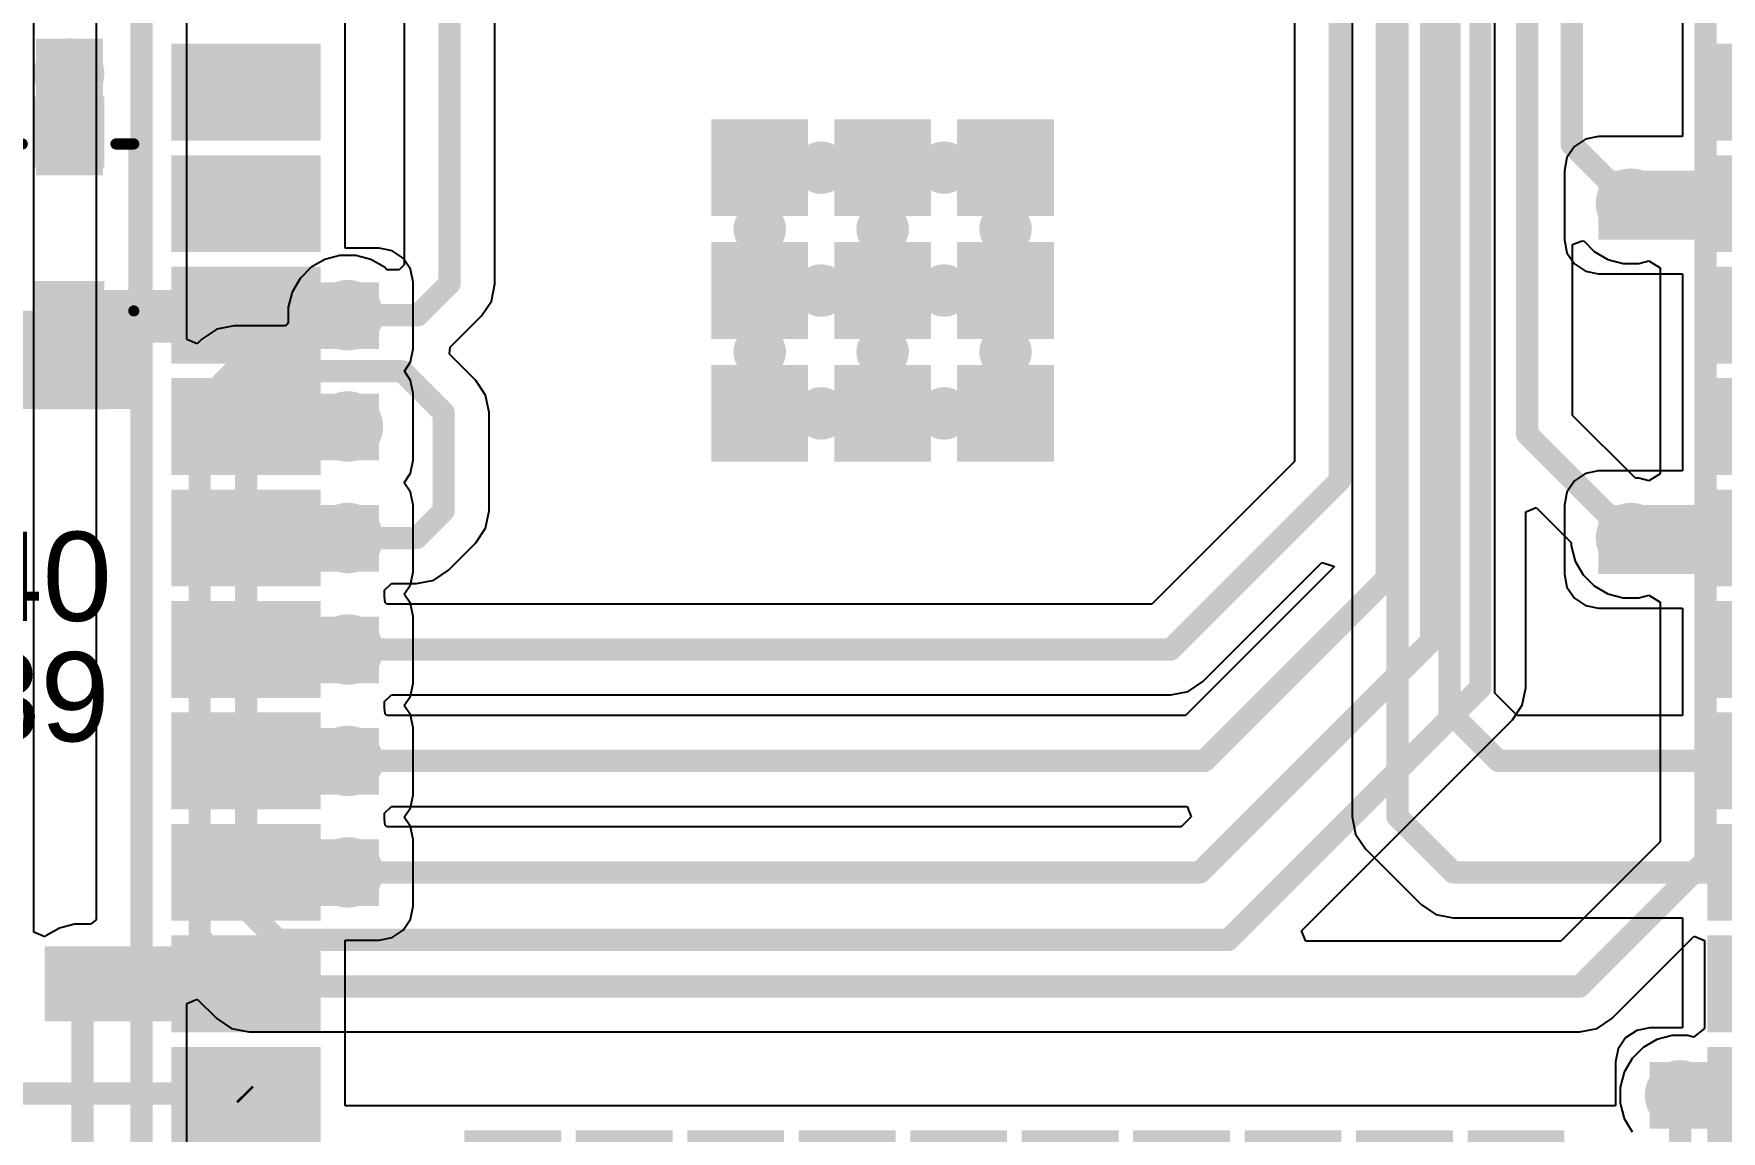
# Model space of a CAD drawing. Header units: millimetres. Extents: x -1.53 to 7.44, y -0.61 to 4.57.
# Drawn here: x 5.754 to 6.511, y 1.509 to 2.001 of the extents above; entities that cross this region are included whole.
import ezdxf

# ---------------------------------------------------------------- set-up
doc = ezdxf.new("R2010")
doc.units = ezdxf.units.MM
doc.header["$MEASUREMENT"] = 0
for name, color, linetype in [('BottomLayer', 5, 'Continuous'), ('BottomSolder', 6, 'Continuous'), ('MultiLayer', 9, 'Continuous'), ('PadHoleLayer', 156, 'Continuous'), ('TopLayer', 1, 'Continuous'), ('TopOverlay', 2, 'Continuous'), ('TopPaste', 8, 'Continuous'), ('TopSolder', 216, 'Continuous'), ('ViaHoleLayer', 16, 'Continuous')]:
    doc.layers.add(name, color=color, linetype=linetype)
doc.styles.add('Arial', font='', dxfattribs={"height": 0.2})
doc.styles.get('Arial').set_extended_font_data('Arial')

# ---------------------------------------------------------------- blocks, each defined once
blk = doc.blocks.new('ESP32_WROOM_32UE_N16_66')
at = {"layer": 'BottomLayer'}
h = blk.add_hatch(color=5, dxfattribs=at)
edge = h.paths.add_edge_path()
edge.add_arc((-0.08646, 0.11575), 0.01181, 0, 360)
h = blk.add_hatch(color=5, dxfattribs=at)
edge = h.paths.add_edge_path()
edge.add_arc((-0.03134, 0.11575), 0.01181, 0, 360)
h = blk.add_hatch(color=5, dxfattribs=at)
edge = h.paths.add_edge_path()
edge.add_arc((-0.11402, 0.08819), 0.01181, 0, 360)
h = blk.add_hatch(color=5, dxfattribs=at)
edge = h.paths.add_edge_path()
edge.add_arc((-0.0589, 0.08819), 0.01181, 0, 360)
h = blk.add_hatch(color=5, dxfattribs=at)
edge = h.paths.add_edge_path()
edge.add_arc((-0.00378, 0.08819), 0.01181, 0, 360)
h = blk.add_hatch(color=5, dxfattribs=at)
edge = h.paths.add_edge_path()
edge.add_arc((-0.08646, 0.06063), 0.01181, 0, 360)
h = blk.add_hatch(color=5, dxfattribs=at)
edge = h.paths.add_edge_path()
edge.add_arc((-0.03134, 0.06063), 0.01181, 0, 360)
h = blk.add_hatch(color=5, dxfattribs=at)
edge = h.paths.add_edge_path()
edge.add_arc((-0.11402, 0.03307), 0.01181, 0, 360)
h = blk.add_hatch(color=5, dxfattribs=at)
edge = h.paths.add_edge_path()
edge.add_arc((-0.0589, 0.03307), 0.01181, 0, 360)
h = blk.add_hatch(color=5, dxfattribs=at)
edge = h.paths.add_edge_path()
edge.add_arc((-0.00378, 0.03307), 0.01181, 0, 360)
h = blk.add_hatch(color=5, dxfattribs=at)
edge = h.paths.add_edge_path()
edge.add_arc((-0.08646, 0.00551), 0.01181, 0, 360)
h = blk.add_hatch(color=5, dxfattribs=at)
edge = h.paths.add_edge_path()
edge.add_arc((-0.03134, 0.00551), 0.01181, 0, 360)
at = {"layer": 'MultiLayer'}
h = blk.add_hatch(color=9, dxfattribs=at)
edge = h.paths.add_edge_path()
edge.add_arc((-0.08646, 0.11575), 0.01181, 0, 360)
h = blk.add_hatch(color=9, dxfattribs=at)
edge = h.paths.add_edge_path()
edge.add_arc((-0.03134, 0.11575), 0.01181, 0, 360)
h = blk.add_hatch(color=9, dxfattribs=at)
edge = h.paths.add_edge_path()
edge.add_arc((-0.11402, 0.08819), 0.01181, 0, 360)
h = blk.add_hatch(color=9, dxfattribs=at)
edge = h.paths.add_edge_path()
edge.add_arc((-0.0589, 0.08819), 0.01181, 0, 360)
h = blk.add_hatch(color=9, dxfattribs=at)
edge = h.paths.add_edge_path()
edge.add_arc((-0.00378, 0.08819), 0.01181, 0, 360)
h = blk.add_hatch(color=9, dxfattribs=at)
edge = h.paths.add_edge_path()
edge.add_arc((-0.08646, 0.06063), 0.01181, 0, 360)
h = blk.add_hatch(color=9, dxfattribs=at)
edge = h.paths.add_edge_path()
edge.add_arc((-0.03134, 0.06063), 0.01181, 0, 360)
h = blk.add_hatch(color=9, dxfattribs=at)
edge = h.paths.add_edge_path()
edge.add_arc((-0.11402, 0.03307), 0.01181, 0, 360)
h = blk.add_hatch(color=9, dxfattribs=at)
edge = h.paths.add_edge_path()
edge.add_arc((-0.0589, 0.03307), 0.01181, 0, 360)
h = blk.add_hatch(color=9, dxfattribs=at)
edge = h.paths.add_edge_path()
edge.add_arc((-0.00378, 0.03307), 0.01181, 0, 360)
h = blk.add_hatch(color=9, dxfattribs=at)
edge = h.paths.add_edge_path()
edge.add_arc((-0.08646, 0.00551), 0.01181, 0, 360)
h = blk.add_hatch(color=9, dxfattribs=at)
edge = h.paths.add_edge_path()
edge.add_arc((-0.03134, 0.00551), 0.01181, 0, 360)
at = {"layer": 'PadHoleLayer'}
h = blk.add_hatch(color=156, dxfattribs=at)
edge = h.paths.add_edge_path()
edge.add_arc((-0.08646, 0.11575), 0.00591, 0, 360)
h = blk.add_hatch(color=156, dxfattribs=at)
edge = h.paths.add_edge_path()
edge.add_arc((-0.03134, 0.11575), 0.00591, 0, 360)
h = blk.add_hatch(color=156, dxfattribs=at)
edge = h.paths.add_edge_path()
edge.add_arc((-0.11402, 0.08819), 0.00591, 0, 360)
h = blk.add_hatch(color=156, dxfattribs=at)
edge = h.paths.add_edge_path()
edge.add_arc((-0.0589, 0.08819), 0.00591, 0, 360)
h = blk.add_hatch(color=156, dxfattribs=at)
edge = h.paths.add_edge_path()
edge.add_arc((-0.00378, 0.08819), 0.00591, 0, 360)
h = blk.add_hatch(color=156, dxfattribs=at)
edge = h.paths.add_edge_path()
edge.add_arc((-0.08646, 0.06063), 0.00591, 0, 360)
h = blk.add_hatch(color=156, dxfattribs=at)
edge = h.paths.add_edge_path()
edge.add_arc((-0.03134, 0.06063), 0.00591, 0, 360)
h = blk.add_hatch(color=156, dxfattribs=at)
edge = h.paths.add_edge_path()
edge.add_arc((-0.11402, 0.03307), 0.00591, 0, 360)
h = blk.add_hatch(color=156, dxfattribs=at)
edge = h.paths.add_edge_path()
edge.add_arc((-0.0589, 0.03307), 0.00591, 0, 360)
h = blk.add_hatch(color=156, dxfattribs=at)
edge = h.paths.add_edge_path()
edge.add_arc((-0.00378, 0.03307), 0.00591, 0, 360)
h = blk.add_hatch(color=156, dxfattribs=at)
edge = h.paths.add_edge_path()
edge.add_arc((-0.08646, 0.00551), 0.00591, 0, 360)
h = blk.add_hatch(color=156, dxfattribs=at)
edge = h.paths.add_edge_path()
edge.add_arc((-0.03134, 0.00551), 0.00591, 0, 360)
at = {"layer": 'TopLayer'}
for points in [[(-0.37402, 0.16732), (-0.31496, 0.16732), (-0.31496, 0.13189), (-0.37402, 0.13189)], [(0.31496, 0.16732), (0.37402, 0.16732), (0.37402, 0.13189), (0.31496, 0.13189)], [(-0.13173, 0.13346), (-0.0963, 0.13346), (-0.0963, 0.09803), (-0.13173, 0.09803)], [(-0.07661, 0.13346), (-0.04118, 0.13346), (-0.04118, 0.09803), (-0.07661, 0.09803)], [(-0.0215, 0.13346), (0.01394, 0.13346), (0.01394, 0.09803), (-0.0215, 0.09803)], [(-0.37402, 0.11732), (-0.31496, 0.11732), (-0.31496, 0.08189), (-0.37402, 0.08189)], [(0.31496, 0.11732), (0.37402, 0.11732), (0.37402, 0.08189), (0.31496, 0.08189)], [(-0.13173, 0.07835), (-0.0963, 0.07835), (-0.0963, 0.04291), (-0.13173, 0.04291)], [(-0.07661, 0.07835), (-0.04118, 0.07835), (-0.04118, 0.04291), (-0.07661, 0.04291)], [(-0.0215, 0.07835), (0.01394, 0.07835), (0.01394, 0.04291), (-0.0215, 0.04291)], [(-0.37402, 0.06732), (-0.31496, 0.06732), (-0.31496, 0.03189), (-0.37402, 0.03189)], [(0.31496, 0.06732), (0.37402, 0.06732), (0.37402, 0.03189), (0.31496, 0.03189)], [(-0.13173, 0.02323), (-0.0963, 0.02323), (-0.0963, -0.0122), (-0.13173, -0.0122)], [(-0.07661, 0.02323), (-0.04118, 0.02323), (-0.04118, -0.0122), (-0.07661, -0.0122)], [(-0.0215, 0.02323), (0.01394, 0.02323), (0.01394, -0.0122), (-0.0215, -0.0122)], [(-0.37402, 0.01732), (-0.31496, 0.01732), (-0.31496, -0.01811), (-0.37402, -0.01811)], [(0.31496, 0.01732), (0.37402, 0.01732), (0.37402, -0.01811), (0.31496, -0.01811)], [(-0.37402, -0.03268), (-0.31496, -0.03268), (-0.31496, -0.06811), (-0.37402, -0.06811)], [(0.31496, -0.03268), (0.37402, -0.03268), (0.37402, -0.06811), (0.31496, -0.06811)], [(-0.37402, -0.08268), (-0.31496, -0.08268), (-0.31496, -0.11811), (-0.37402, -0.11811)], [(0.31496, -0.08268), (0.37402, -0.08268), (0.37402, -0.11811), (0.31496, -0.11811)], [(-0.37402, -0.13268), (-0.31496, -0.13268), (-0.31496, -0.16811), (-0.37402, -0.16811)], [(0.31496, -0.13268), (0.37402, -0.13268), (0.37402, -0.16811), (0.31496, -0.16811)], [(-0.37402, -0.18268), (-0.31496, -0.18268), (-0.31496, -0.21811), (-0.37402, -0.21811)], [(0.31496, -0.18268), (0.37402, -0.18268), (0.37402, -0.21811), (0.31496, -0.21811)], [(-0.37402, -0.23268), (-0.31496, -0.23268), (-0.31496, -0.26811), (-0.37402, -0.26811)], [(0.31496, -0.23268), (0.37402, -0.23268), (0.37402, -0.26811), (0.31496, -0.26811)], [(-0.37402, -0.28268), (-0.31496, -0.28268), (-0.31496, -0.31811), (-0.37402, -0.31811)], [(0.31496, -0.28268), (0.37402, -0.28268), (0.37402, -0.31811), (0.31496, -0.31811)]]:
    blk.add_hatch(color=1, dxfattribs=at).paths.add_polyline_path(points)
h = blk.add_hatch(color=1, dxfattribs=at)
edge = h.paths.add_edge_path()
edge.add_arc((-0.08646, 0.11575), 0.01181, 0, 360)
h = blk.add_hatch(color=1, dxfattribs=at)
edge = h.paths.add_edge_path()
edge.add_arc((-0.03134, 0.11575), 0.01181, 0, 360)
h = blk.add_hatch(color=1, dxfattribs=at)
edge = h.paths.add_edge_path()
edge.add_arc((-0.11402, 0.08819), 0.01181, 0, 360)
h = blk.add_hatch(color=1, dxfattribs=at)
edge = h.paths.add_edge_path()
edge.add_arc((-0.0589, 0.08819), 0.01181, 0, 360)
h = blk.add_hatch(color=1, dxfattribs=at)
edge = h.paths.add_edge_path()
edge.add_arc((-0.00378, 0.08819), 0.01181, 0, 360)
h = blk.add_hatch(color=1, dxfattribs=at)
edge = h.paths.add_edge_path()
edge.add_arc((-0.08646, 0.06063), 0.01181, 0, 360)
h = blk.add_hatch(color=1, dxfattribs=at)
edge = h.paths.add_edge_path()
edge.add_arc((-0.03134, 0.06063), 0.01181, 0, 360)
h = blk.add_hatch(color=1, dxfattribs=at)
edge = h.paths.add_edge_path()
edge.add_arc((-0.11402, 0.03307), 0.01181, 0, 360)
h = blk.add_hatch(color=1, dxfattribs=at)
edge = h.paths.add_edge_path()
edge.add_arc((-0.0589, 0.03307), 0.01181, 0, 360)
h = blk.add_hatch(color=1, dxfattribs=at)
edge = h.paths.add_edge_path()
edge.add_arc((-0.00378, 0.03307), 0.01181, 0, 360)
h = blk.add_hatch(color=1, dxfattribs=at)
edge = h.paths.add_edge_path()
edge.add_arc((-0.08646, 0.00551), 0.01181, 0, 360)
h = blk.add_hatch(color=1, dxfattribs=at)
edge = h.paths.add_edge_path()
edge.add_arc((-0.03134, 0.00551), 0.01181, 0, 360)
at = {"layer": 'TopPaste'}
for points in [[(-0.37402, 0.16732), (-0.31496, 0.16732), (-0.31496, 0.13189), (-0.37402, 0.13189)], [(0.31496, 0.16732), (0.37402, 0.16732), (0.37402, 0.13189), (0.31496, 0.13189)], [(-0.13173, 0.13346), (-0.0963, 0.13346), (-0.0963, 0.09803), (-0.13173, 0.09803)], [(-0.07661, 0.13346), (-0.04118, 0.13346), (-0.04118, 0.09803), (-0.07661, 0.09803)], [(-0.0215, 0.13346), (0.01394, 0.13346), (0.01394, 0.09803), (-0.0215, 0.09803)], [(-0.37402, 0.11732), (-0.31496, 0.11732), (-0.31496, 0.08189), (-0.37402, 0.08189)], [(0.31496, 0.11732), (0.37402, 0.11732), (0.37402, 0.08189), (0.31496, 0.08189)], [(-0.13173, 0.07835), (-0.0963, 0.07835), (-0.0963, 0.04291), (-0.13173, 0.04291)], [(-0.07661, 0.07835), (-0.04118, 0.07835), (-0.04118, 0.04291), (-0.07661, 0.04291)], [(-0.0215, 0.07835), (0.01394, 0.07835), (0.01394, 0.04291), (-0.0215, 0.04291)], [(-0.37402, 0.06732), (-0.31496, 0.06732), (-0.31496, 0.03189), (-0.37402, 0.03189)], [(0.31496, 0.06732), (0.37402, 0.06732), (0.37402, 0.03189), (0.31496, 0.03189)], [(-0.13173, 0.02323), (-0.0963, 0.02323), (-0.0963, -0.0122), (-0.13173, -0.0122)], [(-0.07661, 0.02323), (-0.04118, 0.02323), (-0.04118, -0.0122), (-0.07661, -0.0122)], [(-0.0215, 0.02323), (0.01394, 0.02323), (0.01394, -0.0122), (-0.0215, -0.0122)], [(-0.37402, 0.01732), (-0.31496, 0.01732), (-0.31496, -0.01811), (-0.37402, -0.01811)], [(0.31496, 0.01732), (0.37402, 0.01732), (0.37402, -0.01811), (0.31496, -0.01811)], [(-0.37402, -0.03268), (-0.31496, -0.03268), (-0.31496, -0.06811), (-0.37402, -0.06811)], [(0.31496, -0.03268), (0.37402, -0.03268), (0.37402, -0.06811), (0.31496, -0.06811)], [(-0.37402, -0.08268), (-0.31496, -0.08268), (-0.31496, -0.11811), (-0.37402, -0.11811)], [(0.31496, -0.08268), (0.37402, -0.08268), (0.37402, -0.11811), (0.31496, -0.11811)], [(-0.37402, -0.13268), (-0.31496, -0.13268), (-0.31496, -0.16811), (-0.37402, -0.16811)], [(0.31496, -0.13268), (0.37402, -0.13268), (0.37402, -0.16811), (0.31496, -0.16811)], [(-0.37402, -0.18268), (-0.31496, -0.18268), (-0.31496, -0.21811), (-0.37402, -0.21811)], [(0.31496, -0.18268), (0.37402, -0.18268), (0.37402, -0.21811), (0.31496, -0.21811)], [(-0.37402, -0.23268), (-0.31496, -0.23268), (-0.31496, -0.26811), (-0.37402, -0.26811)], [(0.31496, -0.23268), (0.37402, -0.23268), (0.37402, -0.26811), (0.31496, -0.26811)], [(-0.37402, -0.28268), (-0.31496, -0.28268), (-0.31496, -0.31811), (-0.37402, -0.31811)], [(0.31496, -0.28268), (0.37402, -0.28268), (0.37402, -0.31811), (0.31496, -0.31811)]]:
    blk.add_hatch(color=8, dxfattribs=at).paths.add_polyline_path(points)
at = {"layer": 'TopSolder'}
for points in [[(-0.37802, 0.17132), (-0.31096, 0.17132), (-0.31096, 0.12789), (-0.37802, 0.12789)], [(0.31096, 0.17132), (0.37802, 0.17132), (0.37802, 0.12789), (0.31096, 0.12789)], [(-0.13573, 0.13746), (-0.0923, 0.13746), (-0.0923, 0.09403), (-0.13573, 0.09403)], [(-0.08061, 0.13746), (-0.03718, 0.13746), (-0.03718, 0.09403), (-0.08061, 0.09403)], [(-0.0255, 0.13746), (0.01794, 0.13746), (0.01794, 0.09403), (-0.0255, 0.09403)], [(-0.37802, 0.12132), (-0.31096, 0.12132), (-0.31096, 0.07789), (-0.37802, 0.07789)], [(0.31096, 0.12132), (0.37802, 0.12132), (0.37802, 0.07789), (0.31096, 0.07789)], [(-0.13573, 0.08235), (-0.0923, 0.08235), (-0.0923, 0.03891), (-0.13573, 0.03891)], [(-0.08061, 0.08235), (-0.03718, 0.08235), (-0.03718, 0.03891), (-0.08061, 0.03891)], [(-0.0255, 0.08235), (0.01794, 0.08235), (0.01794, 0.03891), (-0.0255, 0.03891)], [(-0.37802, 0.07132), (-0.31096, 0.07132), (-0.31096, 0.02789), (-0.37802, 0.02789)], [(0.31096, 0.07132), (0.37802, 0.07132), (0.37802, 0.02789), (0.31096, 0.02789)], [(-0.13573, 0.02723), (-0.0923, 0.02723), (-0.0923, -0.0162), (-0.13573, -0.0162)], [(-0.08061, 0.02723), (-0.03718, 0.02723), (-0.03718, -0.0162), (-0.08061, -0.0162)], [(-0.0255, 0.02723), (0.01794, 0.02723), (0.01794, -0.0162), (-0.0255, -0.0162)], [(-0.37802, 0.02132), (-0.31096, 0.02132), (-0.31096, -0.02211), (-0.37802, -0.02211)], [(0.31096, 0.02132), (0.37802, 0.02132), (0.37802, -0.02211), (0.31096, -0.02211)], [(-0.37802, -0.02868), (-0.31096, -0.02868), (-0.31096, -0.07211), (-0.37802, -0.07211)], [(0.31096, -0.02868), (0.37802, -0.02868), (0.37802, -0.07211), (0.31096, -0.07211)], [(-0.37802, -0.07868), (-0.31096, -0.07868), (-0.31096, -0.12211), (-0.37802, -0.12211)], [(0.31096, -0.07868), (0.37802, -0.07868), (0.37802, -0.12211), (0.31096, -0.12211)], [(-0.37802, -0.12868), (-0.31096, -0.12868), (-0.31096, -0.17211), (-0.37802, -0.17211)], [(0.31096, -0.12868), (0.37802, -0.12868), (0.37802, -0.17211), (0.31096, -0.17211)], [(-0.37802, -0.17868), (-0.31096, -0.17868), (-0.31096, -0.22211), (-0.37802, -0.22211)], [(0.31096, -0.17868), (0.37802, -0.17868), (0.37802, -0.22211), (0.31096, -0.22211)], [(-0.37802, -0.22868), (-0.31096, -0.22868), (-0.31096, -0.27211), (-0.37802, -0.27211)], [(0.31096, -0.22868), (0.37802, -0.22868), (0.37802, -0.27211), (0.31096, -0.27211)], [(-0.37802, -0.27868), (-0.31096, -0.27868), (-0.31096, -0.32211), (-0.37802, -0.32211)], [(0.31096, -0.27868), (0.37802, -0.27868), (0.37802, -0.32211), (0.31096, -0.32211)], [(-0.24652, -0.38313), (-0.24652, -0.31608), (-0.20309, -0.31608), (-0.20309, -0.38313)], [(-0.19652, -0.38313), (-0.19652, -0.31608), (-0.15309, -0.31608), (-0.15309, -0.38313)], [(-0.14652, -0.38313), (-0.14652, -0.31608), (-0.10309, -0.31608), (-0.10309, -0.38313)], [(-0.09652, -0.38313), (-0.09652, -0.31608), (-0.05309, -0.31608), (-0.05309, -0.38313)], [(-0.04652, -0.38313), (-0.04652, -0.31608), (-0.00309, -0.31608), (-0.00309, -0.38313)], [(0.00348, -0.38313), (0.00348, -0.31608), (0.04691, -0.31608), (0.04691, -0.38313)], [(0.05348, -0.38313), (0.05348, -0.31608), (0.09691, -0.31608), (0.09691, -0.38313)], [(0.10348, -0.38313), (0.10348, -0.31608), (0.14691, -0.31608), (0.14691, -0.38313)], [(0.15348, -0.38313), (0.15348, -0.31608), (0.19691, -0.31608), (0.19691, -0.38313)], [(0.20348, -0.38313), (0.20348, -0.31608), (0.24691, -0.31608), (0.24691, -0.38313)]]:
    blk.add_hatch(color=216, dxfattribs=at).paths.add_polyline_path(points)
blk = doc.blocks.new('SOD323F_175')
at = {"layer": 'TopLayer'}
for points in [[(-0.05315, 0.01181), (-0.02953, 0.01181), (-0.02953, -0.01181), (-0.05315, -0.01181)], [(0.02953, 0.01181), (0.05315, 0.01181), (0.05315, -0.01181), (0.02953, -0.01181)]]:
    blk.add_hatch(color=1, dxfattribs=at).paths.add_polyline_path(points)
at = {"layer": 'TopOverlay'}
for points in [[(0.03881, 0.01485), (0.0829, 0.01485), (0.0829, 0.03085), (0.03881, 0.03085)], [(0.056, -0.016), (0.083, -0.016), (0.083, 0.018), (0.056, 0.018)], [(0.03881, -0.03115), (0.0829, -0.03115), (0.0829, -0.01515), (0.03881, -0.01515)]]:
    blk.add_hatch(color=2, dxfattribs=at).paths.add_polyline_path(points)
at = {"layer": 'TopPaste'}
for points in [[(-0.05315, 0.01181), (-0.02953, 0.01181), (-0.02953, -0.01181), (-0.05315, -0.01181)], [(0.02953, 0.01181), (0.05315, 0.01181), (0.05315, -0.01181), (0.02953, -0.01181)]]:
    blk.add_hatch(color=8, dxfattribs=at).paths.add_polyline_path(points)
at = {"layer": 'TopSolder'}
for points in [[(-0.05715, 0.01581), (-0.02553, 0.01581), (-0.02553, -0.01581), (-0.05715, -0.01581)], [(0.02553, 0.01581), (0.05715, 0.01581), (0.05715, -0.01581), (0.02553, -0.01581)]]:
    blk.add_hatch(color=216, dxfattribs=at).paths.add_polyline_path(points)
at = {"layer": 'TopOverlay', "const_width": 0.005}
for points in [[(0.03891, 0.029), (-0.036, 0.029)], [(-0.036, 0.021), (-0.036, 0.029)], [(-0.036, -0.029), (-0.036, -0.021)], [(0.03891, -0.029), (-0.036, -0.029)]]:
    blk.add_lwpolyline(points, dxfattribs=at)
at = {"layer": 'TopOverlay', "const_width": 0.0025}
for points in [[(-0.03725, 0.029, 1), (-0.03475, 0.029, 1)], [(-0.03725, 0.029, 1), (-0.03475, 0.029, 1)], [(0.03766, 0.029, 1), (0.04016, 0.029, 1)], [(-0.03725, 0.021, 1), (-0.03475, 0.021, 1)], [(-0.03725, -0.021, 1), (-0.03475, -0.021, 1)], [(-0.03725, -0.029, 1), (-0.03475, -0.029, 1)], [(-0.03725, -0.029, 1), (-0.03475, -0.029, 1)], [(0.03766, -0.029, 1), (0.04016, -0.029, 1)]]:
    blk.add_lwpolyline(points, format="xyb", close=True, dxfattribs=at)

msp = doc.modelspace()

# ---------------------------------------------------------------- hatches: boundary and pattern name
at = {"layer": 'BottomLayer'}
h = msp.add_hatch(color=5, dxfattribs=at)
edge = h.paths.add_edge_path()
edge.add_arc((5.76999, 1.98357), 0.01181, 0, 360)
h = msp.add_hatch(color=5, dxfattribs=at)
edge = h.paths.add_edge_path()
edge.add_arc((6.47058, 1.9252), 0.01181, 0, 360)
h = msp.add_hatch(color=5, dxfattribs=at)
edge = h.paths.add_edge_path()
edge.add_arc((5.89502, 1.8752), 0.01181, 0, 360)
h = msp.add_hatch(color=5, dxfattribs=at)
edge = h.paths.add_edge_path()
edge.add_arc((5.89502, 1.82524), 0.01181, 0, 360)
h = msp.add_hatch(color=5, dxfattribs=at)
edge = h.paths.add_edge_path()
edge.add_arc((5.89502, 1.7752), 0.01181, 0, 360)
h = msp.add_hatch(color=5, dxfattribs=at)
edge = h.paths.add_edge_path()
edge.add_arc((6.47058, 1.7752), 0.01181, 0, 360)
h = msp.add_hatch(color=5, dxfattribs=at)
edge = h.paths.add_edge_path()
edge.add_arc((5.89502, 1.7252), 0.01181, 0, 360)
h = msp.add_hatch(color=5, dxfattribs=at)
edge = h.paths.add_edge_path()
edge.add_arc((5.89502, 1.6752), 0.01181, 0, 360)
h = msp.add_hatch(color=5, dxfattribs=at)
edge = h.paths.add_edge_path()
edge.add_arc((5.89502, 1.6252), 0.01181, 0, 360)
h = msp.add_hatch(color=5, dxfattribs=at)
edge = h.paths.add_edge_path()
edge.add_arc((5.776, 1.57521), 0.01181, 0, 360)
h = msp.add_hatch(color=5, dxfattribs=at)
edge = h.paths.add_edge_path()
edge.add_arc((6.49258, 1.5252), 0.01181, 0, 360)
at = {"layer": 'BottomSolder'}
h = msp.add_hatch(color=6, dxfattribs=at)
edge = h.paths.add_edge_path()
edge.add_arc((5.76999, 1.98357), 0.01581, 0, 360)
h = msp.add_hatch(color=6, dxfattribs=at)
edge = h.paths.add_edge_path()
edge.add_arc((6.47058, 1.9252), 0.01581, 0, 360)
h = msp.add_hatch(color=6, dxfattribs=at)
edge = h.paths.add_edge_path()
edge.add_arc((5.89502, 1.8752), 0.01581, 0, 360)
h = msp.add_hatch(color=6, dxfattribs=at)
edge = h.paths.add_edge_path()
edge.add_arc((5.89502, 1.82524), 0.01581, 0, 360)
h = msp.add_hatch(color=6, dxfattribs=at)
edge = h.paths.add_edge_path()
edge.add_arc((5.89502, 1.7752), 0.01581, 0, 360)
h = msp.add_hatch(color=6, dxfattribs=at)
edge = h.paths.add_edge_path()
edge.add_arc((6.47058, 1.7752), 0.01581, 0, 360)
h = msp.add_hatch(color=6, dxfattribs=at)
edge = h.paths.add_edge_path()
edge.add_arc((5.89502, 1.7252), 0.01581, 0, 360)
h = msp.add_hatch(color=6, dxfattribs=at)
edge = h.paths.add_edge_path()
edge.add_arc((5.89502, 1.6752), 0.01581, 0, 360)
h = msp.add_hatch(color=6, dxfattribs=at)
edge = h.paths.add_edge_path()
edge.add_arc((5.89502, 1.6252), 0.01581, 0, 360)
h = msp.add_hatch(color=6, dxfattribs=at)
edge = h.paths.add_edge_path()
edge.add_arc((5.776, 1.57521), 0.01581, 0, 360)
h = msp.add_hatch(color=6, dxfattribs=at)
edge = h.paths.add_edge_path()
edge.add_arc((6.49258, 1.5252), 0.01581, 0, 360)
at = {"layer": 'TopLayer'}
for points in [[(5.78521, 1.93787), (5.78521, 1.99921), (5.75521, 1.99921), (5.75521, 1.93787)], [(6.53829, 1.94), (6.456, 1.94), (6.456, 1.909), (6.53829, 1.909)], [(5.75819, 1.86285), (5.87884, 1.86285), (5.87884, 1.88647), (5.75819, 1.88647)], [(5.84931, 1.86006), (5.90902, 1.86006), (5.90902, 1.88998), (5.84931, 1.88998)], [(5.84931, 1.8101), (5.90902, 1.8101), (5.90902, 1.84002), (5.84931, 1.84002)], [(5.85197, 1.81339), (5.89502, 1.81339), (5.89502, 1.83713), (5.85197, 1.83713)], [(5.84931, 1.76006), (5.90902, 1.76006), (5.90902, 1.78998), (5.84931, 1.78998)], [(6.53829, 1.79), (6.456, 1.79), (6.456, 1.759), (6.53829, 1.759)], [(5.84931, 1.71006), (5.90902, 1.71006), (5.90902, 1.73998), (5.84931, 1.73998)], [(5.84931, 1.71335), (5.89502, 1.71335), (5.89502, 1.73709), (5.84931, 1.73709)], [(5.84931, 1.66006), (5.90902, 1.66006), (5.90902, 1.68998), (5.84931, 1.68998)], [(5.84931, 1.66335), (5.89502, 1.66335), (5.89502, 1.68709), (5.84931, 1.68709)], [(5.84931, 1.61006), (5.90902, 1.61006), (5.90902, 1.63998), (5.84931, 1.63998)], [(5.84931, 1.61335), (5.89502, 1.61335), (5.89502, 1.63709), (5.84931, 1.63709)], [(5.84931, 1.592), (5.759, 1.592), (5.759, 1.55835), (5.84931, 1.55835)], [(6.53871, 1.54014), (6.479, 1.54014), (6.479, 1.51023), (6.53871, 1.51023)], [(6.53829, 1.53709), (6.49258, 1.53709), (6.49258, 1.51335), (6.53829, 1.51335)]]:
    msp.add_hatch(color=1, dxfattribs=at).paths.add_polyline_path(points)
h = msp.add_hatch(color=1, dxfattribs=at)
edge = h.paths.add_edge_path()
edge.add_arc((5.76999, 1.98357), 0.01181, 0, 360)
h = msp.add_hatch(color=1, dxfattribs=at)
edge = h.paths.add_edge_path()
edge.add_arc((6.47058, 1.9252), 0.01181, 0, 360)
h = msp.add_hatch(color=1, dxfattribs=at)
edge = h.paths.add_edge_path()
edge.add_arc((5.89502, 1.8752), 0.01181, 0, 360)
h = msp.add_hatch(color=1, dxfattribs=at)
edge = h.paths.add_edge_path()
edge.add_arc((5.89502, 1.82524), 0.01181, 0, 360)
h = msp.add_hatch(color=1, dxfattribs=at)
edge = h.paths.add_edge_path()
edge.add_arc((5.89502, 1.7752), 0.01181, 0, 360)
h = msp.add_hatch(color=1, dxfattribs=at)
edge = h.paths.add_edge_path()
edge.add_arc((6.47058, 1.7752), 0.01181, 0, 360)
h = msp.add_hatch(color=1, dxfattribs=at)
edge = h.paths.add_edge_path()
edge.add_arc((5.89502, 1.7252), 0.01181, 0, 360)
h = msp.add_hatch(color=1, dxfattribs=at)
edge = h.paths.add_edge_path()
edge.add_arc((5.89502, 1.6752), 0.01181, 0, 360)
h = msp.add_hatch(color=1, dxfattribs=at)
edge = h.paths.add_edge_path()
edge.add_arc((5.89502, 1.6252), 0.01181, 0, 360)
h = msp.add_hatch(color=1, dxfattribs=at)
edge = h.paths.add_edge_path()
edge.add_arc((5.776, 1.57521), 0.01181, 0, 360)
h = msp.add_hatch(color=1, dxfattribs=at)
edge = h.paths.add_edge_path()
edge.add_arc((6.49258, 1.5252), 0.01181, 0, 360)
at = {"layer": 'TopSolder'}
h = msp.add_hatch(color=216, dxfattribs=at)
edge = h.paths.add_edge_path()
edge.add_arc((5.76999, 1.98357), 0.01581, 0, 360)
h = msp.add_hatch(color=216, dxfattribs=at)
edge = h.paths.add_edge_path()
edge.add_arc((6.47058, 1.9252), 0.01581, 0, 360)
h = msp.add_hatch(color=216, dxfattribs=at)
edge = h.paths.add_edge_path()
edge.add_arc((5.89502, 1.8752), 0.01581, 0, 360)
h = msp.add_hatch(color=216, dxfattribs=at)
edge = h.paths.add_edge_path()
edge.add_arc((5.89502, 1.82524), 0.01581, 0, 360)
h = msp.add_hatch(color=216, dxfattribs=at)
edge = h.paths.add_edge_path()
edge.add_arc((5.89502, 1.7752), 0.01581, 0, 360)
h = msp.add_hatch(color=216, dxfattribs=at)
edge = h.paths.add_edge_path()
edge.add_arc((6.47058, 1.7752), 0.01581, 0, 360)
h = msp.add_hatch(color=216, dxfattribs=at)
edge = h.paths.add_edge_path()
edge.add_arc((5.89502, 1.7252), 0.01581, 0, 360)
h = msp.add_hatch(color=216, dxfattribs=at)
edge = h.paths.add_edge_path()
edge.add_arc((5.89502, 1.6752), 0.01581, 0, 360)
h = msp.add_hatch(color=216, dxfattribs=at)
edge = h.paths.add_edge_path()
edge.add_arc((5.89502, 1.6252), 0.01581, 0, 360)
h = msp.add_hatch(color=216, dxfattribs=at)
edge = h.paths.add_edge_path()
edge.add_arc((5.776, 1.57521), 0.01581, 0, 360)
h = msp.add_hatch(color=216, dxfattribs=at)
edge = h.paths.add_edge_path()
edge.add_arc((6.49258, 1.5252), 0.01581, 0, 360)
at = {"layer": 'ViaHoleLayer'}
h = msp.add_hatch(color=16, dxfattribs=at)
edge = h.paths.add_edge_path()
edge.add_arc((5.76999, 1.98357), 0.00591, 0, 360)
h = msp.add_hatch(color=16, dxfattribs=at)
edge = h.paths.add_edge_path()
edge.add_arc((6.47058, 1.9252), 0.00591, 0, 360)
h = msp.add_hatch(color=16, dxfattribs=at)
edge = h.paths.add_edge_path()
edge.add_arc((5.89502, 1.8752), 0.00591, 0, 360)
h = msp.add_hatch(color=16, dxfattribs=at)
edge = h.paths.add_edge_path()
edge.add_arc((5.89502, 1.82524), 0.00591, 0, 360)
h = msp.add_hatch(color=16, dxfattribs=at)
edge = h.paths.add_edge_path()
edge.add_arc((5.89502, 1.7752), 0.00591, 0, 360)
h = msp.add_hatch(color=16, dxfattribs=at)
edge = h.paths.add_edge_path()
edge.add_arc((6.47058, 1.7752), 0.00591, 0, 360)
h = msp.add_hatch(color=16, dxfattribs=at)
edge = h.paths.add_edge_path()
edge.add_arc((5.89502, 1.7252), 0.00591, 0, 360)
h = msp.add_hatch(color=16, dxfattribs=at)
edge = h.paths.add_edge_path()
edge.add_arc((5.89502, 1.6752), 0.00591, 0, 360)
h = msp.add_hatch(color=16, dxfattribs=at)
edge = h.paths.add_edge_path()
edge.add_arc((5.89502, 1.6252), 0.00591, 0, 360)
h = msp.add_hatch(color=16, dxfattribs=at)
edge = h.paths.add_edge_path()
edge.add_arc((5.776, 1.57521), 0.00591, 0, 360)
h = msp.add_hatch(color=16, dxfattribs=at)
edge = h.paths.add_edge_path()
edge.add_arc((6.49258, 1.5252), 0.00591, 0, 360)

# ---------------------------------------------------------------- linework, layer by layer
at = {"layer": 'BottomLayer'}
for p, q in [((6.31961, 2.39747), (6.31961, 1.80953)), ((5.961, 1.88928), (5.961, 2.26439)), ((5.92022, 2.25594), (5.92022, 1.89773)), ((5.75415, 1.59835), (5.75415, 2.16541)), ((5.78209, 2.05769), (5.78209, 1.60398)), ((5.82287, 1.86424), (5.82287, 2.05769)), ((6.44439, 1.90694), (6.4482, 1.90839)), ((6.4482, 1.90839), (6.44939, 1.90847)), ((6.44939, 1.90847), (6.45412, 1.90375)), ((5.88467, 1.90018), (5.87856, 1.89665)), ((5.89149, 1.90201), (5.88467, 1.90018)), ((5.89855, 1.90201), (5.89149, 1.90201)), ((5.90537, 1.90018), (5.89855, 1.90201)), ((5.91149, 1.89665), (5.90537, 1.90018)), ((6.44439, 1.83023), (6.44439, 1.90694)), ((6.45412, 1.90375), (6.46023, 1.90022)), ((6.46023, 1.90022), (6.46705, 1.89839)), ((5.87856, 1.89665), (5.87357, 1.89166)), ((5.91255, 1.89559), (5.91149, 1.89665)), ((5.91808, 1.89559), (5.91255, 1.89559)), ((5.92022, 1.89773), (5.91808, 1.89559)), ((6.46705, 1.89839), (6.47411, 1.89839)), ((6.47411, 1.89839), (6.47861, 1.89959)), ((6.47861, 1.89959), (6.48361, 1.89645)), ((6.48361, 1.89645), (6.48361, 1.80395)), ((5.87004, 1.88555), (5.86821, 1.87873)), ((5.87357, 1.89166), (5.87004, 1.88555)), ((5.95945, 1.88148), (5.961, 1.88928)), ((5.86821, 1.87873), (5.86821, 1.87167)), ((5.95503, 1.87486), (5.95945, 1.88148)), ((5.844, 1.87039), (5.8362, 1.86884)), ((5.86723, 1.87039), (5.844, 1.87039)), ((5.86821, 1.87167), (5.86723, 1.87039)), ((5.94095, 1.86078), (5.95503, 1.87486)), ((5.82749, 1.86233), (5.82287, 1.86424)), ((5.82958, 1.86442), (5.82749, 1.86233)), ((5.8362, 1.86884), (5.82958, 1.86442)), ((5.94064, 1.85766), (5.94095, 1.86078)), ((5.95242, 1.84588), (5.94064, 1.85766)), ((5.95684, 1.83926), (5.95242, 1.84588)), ((5.95839, 1.83146), (5.95684, 1.83926)), ((5.95839, 1.78742), (5.95839, 1.83146)), ((6.47261, 1.80201), (6.44439, 1.83023)), ((6.31961, 1.80953), (6.25567, 1.74559)), ((6.47411, 1.80201), (6.47261, 1.80201)), ((6.47861, 1.80081), (6.47411, 1.80201)), ((6.48361, 1.80395), (6.47861, 1.80081)), ((5.95684, 1.77961), (5.95839, 1.78742)), ((5.95839, 1.78742), (5.95839, 1.78742)), ((6.42339, 1.78702), (6.42801, 1.78893)), ((6.42339, 1.708), (6.42339, 1.78702)), ((6.42801, 1.78893), (6.44377, 1.77317)), ((5.95242, 1.773), (5.95684, 1.77961)), ((5.9402, 1.76078), (5.95242, 1.773)), ((5.95242, 1.773), (5.95242, 1.773)), ((6.44377, 1.77317), (6.44377, 1.77167)), ((6.44377, 1.77167), (6.4456, 1.76485)), ((6.27854, 1.71078), (6.33192, 1.76416)), ((6.33192, 1.76416), (6.33734, 1.76251)), ((6.4456, 1.76485), (6.44913, 1.75874)), ((5.92578, 1.75481), (5.93359, 1.75636)), ((5.93359, 1.75636), (5.9402, 1.76078)), ((6.3374, 1.76223), (6.27075, 1.69559)), ((6.33734, 1.76251), (6.3374, 1.76223)), ((6.44913, 1.75874), (6.45412, 1.75375)), ((5.91149, 1.74903), (5.9115, 1.75182)), ((5.91181, 1.74633), (5.91149, 1.74903)), ((5.9115, 1.75182), (5.91463, 1.75481)), ((5.91463, 1.75481), (5.92578, 1.75481)), ((6.45412, 1.75375), (6.46023, 1.75022)), ((6.46023, 1.75022), (6.46705, 1.74839)), ((6.47411, 1.74839), (6.47861, 1.74959)), ((6.47861, 1.74959), (6.48361, 1.74645)), ((5.91255, 1.74559), (5.91181, 1.74633)), ((6.25567, 1.74559), (5.91255, 1.74559)), ((6.46705, 1.74839), (6.47411, 1.74839)), ((6.48361, 1.74645), (6.48361, 1.63886)), ((6.27193, 1.70636), (6.27854, 1.71078)), ((5.9115, 1.70182), (5.91463, 1.70481)), ((5.91463, 1.70481), (6.26412, 1.70481)), ((6.26412, 1.70481), (6.27193, 1.70636)), ((6.42184, 1.7002), (6.42339, 1.708)), ((5.91149, 1.69903), (5.9115, 1.70182)), ((5.91181, 1.69633), (5.91149, 1.69903)), ((5.91255, 1.69559), (5.91181, 1.69633)), ((6.27075, 1.69559), (5.91255, 1.69559)), ((6.41742, 1.69358), (6.42184, 1.7002)), ((6.32285, 1.59901), (6.41742, 1.69358)), ((5.91149, 1.64903), (5.9115, 1.65182)), ((5.9115, 1.65182), (5.91463, 1.65481)), ((5.91463, 1.65481), (6.27144, 1.65481)), ((6.27335, 1.65019), (6.26875, 1.64559)), ((6.27144, 1.65481), (6.27335, 1.65019)), ((5.91181, 1.64633), (5.91149, 1.64903)), ((5.91255, 1.64559), (5.91181, 1.64633)), ((6.26875, 1.64559), (5.91255, 1.64559)), ((6.48361, 1.63886), (6.43914, 1.59439)), ((5.75915, 1.59628), (5.75415, 1.59835)), ((5.76565, 1.6002), (5.75954, 1.59667)), ((5.77247, 1.60202), (5.76565, 1.6002)), ((5.77953, 1.60202), (5.77247, 1.60202)), ((5.78209, 1.60398), (5.77953, 1.60202)), ((6.32476, 1.59439), (6.32285, 1.59901)), ((5.75954, 1.59667), (5.75915, 1.59628)), ((6.43914, 1.59439), (6.32476, 1.59439)), ((6.462, 1.55958), (6.49899, 1.59657)), ((6.49899, 1.59657), (6.50361, 1.59465)), ((6.50361, 1.59465), (6.50361, 1.55518)), ((5.82287, 1.56641), (5.82749, 1.56832)), ((5.82749, 1.56832), (5.83623, 1.55958)), ((5.82287, 1.27311), (5.82287, 1.56641)), ((5.83623, 1.55958), (5.84285, 1.55516)), ((6.45539, 1.55516), (6.462, 1.55958)), ((5.84285, 1.55516), (5.85065, 1.55361)), ((5.85065, 1.55361), (6.44758, 1.55361)), ((6.44758, 1.55361), (6.45539, 1.55516)), ((6.48905, 1.55201), (6.48223, 1.55018)), ((6.49611, 1.55201), (6.48905, 1.55201)), ((6.49861, 1.55134), (6.49611, 1.55201)), ((6.50361, 1.55518), (6.49861, 1.55134)), ((6.47612, 1.54665), (6.47113, 1.54166)), ((6.48223, 1.55018), (6.47612, 1.54665)), ((6.47113, 1.54166), (6.4676, 1.53555)), ((6.4676, 1.53555), (6.46577, 1.52873)), ((6.46577, 1.52873), (6.46577, 1.52167)), ((6.46577, 1.52167), (6.4676, 1.51485)), ((6.4676, 1.51485), (6.47113, 1.50874))]:
    msp.add_line(p, q, dxfattribs=at)
at = {"layer": 'BottomLayer', "const_width": 0.01}
for points in [[(6.444, 1.95178), (6.444, 2.475)], [(6.504, 1.63042), (6.504, 2.473)], [(6.424, 1.82178), (6.424, 2.467)], [(6.403, 1.708), (6.403, 2.45)], [(6.381, 1.729), (6.381, 2.413)], [(6.34, 1.80108), (6.34, 2.40592)], [(6.361, 1.757), (6.361, 2.40896)], [(5.94061, 1.88928), (5.94061, 2.26439)], [(5.80248, 1.27311), (5.80248, 2.07521)], [(6.444, 1.95178), (6.47058, 1.9252)], [(5.92653, 1.8752), (5.94061, 1.88928)], [(5.89502, 1.8752), (5.92653, 1.8752)], [(5.82855, 1.83455), (5.844, 1.85)], [(5.844, 1.85), (5.91946, 1.85)], [(5.91946, 1.85), (5.938, 1.83146)], [(5.82855, 1.5961), (5.82855, 1.83455)], [(5.938, 1.78742), (5.938, 1.83146)], [(5.84944, 1.81116), (5.86352, 1.82524)], [(5.86352, 1.82524), (5.89502, 1.82524)], [(6.424, 1.82178), (6.47058, 1.7752)], [(5.84944, 1.609), (5.84944, 1.81116)], [(6.26412, 1.7252), (6.34, 1.80108)], [(5.92578, 1.7752), (5.938, 1.78742)], [(5.89502, 1.7752), (5.92578, 1.7752)], [(6.2792, 1.6752), (6.361, 1.757)], [(6.2772, 1.6252), (6.381, 1.729)], [(5.89502, 1.7252), (6.26412, 1.7252)], [(6.28992, 1.59492), (6.403, 1.708)], [(5.89502, 1.6752), (6.2792, 1.6752)], [(6.44758, 1.574), (6.504, 1.63042)], [(5.89502, 1.6252), (6.2772, 1.6252)], [(5.84944, 1.609), (5.86352, 1.59492)], [(5.82855, 1.5961), (5.85065, 1.574)], [(5.86352, 1.59492), (6.28992, 1.59492)], [(5.776, 1.3948), (5.776, 1.57521)], [(5.85065, 1.574), (6.44758, 1.574)], [(6.49258, 1.21058), (6.49258, 1.5252)]]:
    msp.add_lwpolyline(points, dxfattribs=at)
at = {"layer": 'BottomLayer', "const_width": 0.005}
for points in [[(6.4415, 1.95178, 1), (6.4465, 1.95178, 1)], [(6.4415, 1.95178, 1), (6.4465, 1.95178, 1)], [(6.46808, 1.9252, 1), (6.47308, 1.9252, 1)], [(5.93811, 1.88928, 1), (5.94311, 1.88928, 1)], [(5.93811, 1.88928, 1), (5.94311, 1.88928, 1)], [(5.89252, 1.8752, 1), (5.89752, 1.8752, 1)], [(5.92403, 1.8752, 1), (5.92903, 1.8752, 1)], [(5.92403, 1.8752, 1), (5.92903, 1.8752, 1)], [(5.8415, 1.85, 1), (5.8465, 1.85, 1)], [(5.8415, 1.85, 1), (5.8465, 1.85, 1)], [(5.91696, 1.85, 1), (5.92196, 1.85, 1)], [(5.91696, 1.85, 1), (5.92196, 1.85, 1)], [(5.82605, 1.83455, 1), (5.83105, 1.83455, 1)], [(5.82605, 1.83455, 1), (5.83105, 1.83455, 1)], [(5.9355, 1.83146, 1), (5.9405, 1.83146, 1)], [(5.9355, 1.83146, 1), (5.9405, 1.83146, 1)], [(5.86102, 1.82524, 1), (5.86602, 1.82524, 1)], [(5.86102, 1.82524, 1), (5.86602, 1.82524, 1)], [(5.89252, 1.82524, 1), (5.89752, 1.82524, 1)], [(6.4215, 1.82178, 1), (6.4265, 1.82178, 1)], [(6.4215, 1.82178, 1), (6.4265, 1.82178, 1)], [(5.84694, 1.81116, 1), (5.85194, 1.81116, 1)], [(5.84694, 1.81116, 1), (5.85194, 1.81116, 1)], [(6.3375, 1.80108, 1), (6.3425, 1.80108, 1)], [(6.3375, 1.80108, 1), (6.3425, 1.80108, 1)], [(5.9355, 1.78742, 1), (5.9405, 1.78742, 1)], [(5.9355, 1.78742, 1), (5.9405, 1.78742, 1)], [(5.89252, 1.7752, 1), (5.89752, 1.7752, 1)], [(5.92328, 1.7752, 1), (5.92828, 1.7752, 1)], [(5.92328, 1.7752, 1), (5.92828, 1.7752, 1)], [(6.46808, 1.7752, 1), (6.47308, 1.7752, 1)], [(6.3585, 1.757, 1), (6.3635, 1.757, 1)], [(6.3585, 1.757, 1), (6.3635, 1.757, 1)], [(6.3785, 1.729, 1), (6.3835, 1.729, 1)], [(6.3785, 1.729, 1), (6.3835, 1.729, 1)], [(5.89252, 1.7252, 1), (5.89752, 1.7252, 1)], [(6.26162, 1.7252, 1), (6.26662, 1.7252, 1)], [(6.26162, 1.7252, 1), (6.26662, 1.7252, 1)], [(6.4005, 1.708, 1), (6.4055, 1.708, 1)], [(6.4005, 1.708, 1), (6.4055, 1.708, 1)], [(5.89252, 1.6752, 1), (5.89752, 1.6752, 1)], [(6.2767, 1.6752, 1), (6.2817, 1.6752, 1)], [(6.2767, 1.6752, 1), (6.2817, 1.6752, 1)], [(6.5015, 1.63042, 1), (6.5065, 1.63042, 1)], [(6.5015, 1.63042, 1), (6.5065, 1.63042, 1)], [(5.89252, 1.6252, 1), (5.89752, 1.6252, 1)], [(6.2747, 1.6252, 1), (6.2797, 1.6252, 1)], [(6.2747, 1.6252, 1), (6.2797, 1.6252, 1)], [(5.84694, 1.609, 1), (5.85194, 1.609, 1)], [(5.84694, 1.609, 1), (5.85194, 1.609, 1)], [(5.82605, 1.5961, 1), (5.83105, 1.5961, 1)], [(5.82605, 1.5961, 1), (5.83105, 1.5961, 1)], [(5.86102, 1.59492, 1), (5.86602, 1.59492, 1)], [(5.86102, 1.59492, 1), (5.86602, 1.59492, 1)], [(6.28742, 1.59492, 1), (6.29242, 1.59492, 1)], [(6.28742, 1.59492, 1), (6.29242, 1.59492, 1)], [(5.7735, 1.57521, 1), (5.7785, 1.57521, 1)], [(5.84815, 1.574, 1), (5.85315, 1.574, 1)], [(5.84815, 1.574, 1), (5.85315, 1.574, 1)], [(6.44508, 1.574, 1), (6.45008, 1.574, 1)], [(6.44508, 1.574, 1), (6.45008, 1.574, 1)], [(6.49008, 1.5252, 1), (6.49508, 1.5252, 1)]]:
    msp.add_lwpolyline(points, format="xyb", close=True, dxfattribs=at)
at = {"layer": 'TopLayer'}
for p, q in [((6.40955, 1.70562), (6.40955, 2.31484)), ((6.34548, 2.29768), (6.34548, 1.65016)), ((5.89384, 1.9925), (5.89384, 2.05482)), ((6.49376, 2.04371), (6.49376, 1.9925)), ((5.89384, 1.9425), (5.89384, 1.9925)), ((6.49376, 1.9925), (6.49376, 1.95529)), ((6.45015, 1.95413), (6.44519, 1.95081)), ((6.456, 1.95529), (6.45015, 1.95413)), ((6.49376, 1.95529), (6.456, 1.95529)), ((6.44187, 1.94585), (6.44071, 1.94)), ((6.44519, 1.95081), (6.44187, 1.94585)), ((5.89384, 1.90527), (5.89384, 1.9425)), ((6.44071, 1.94), (6.44071, 1.909)), ((6.44071, 1.909), (6.44187, 1.90315)), ((5.90902, 1.90527), (5.89384, 1.90527)), ((5.91488, 1.9041), (5.90902, 1.90527)), ((5.91984, 1.90079), (5.91488, 1.9041)), ((5.92315, 1.89583), (5.91984, 1.90079)), ((6.44187, 1.90315), (6.44519, 1.89819)), ((5.92432, 1.88998), (5.92315, 1.89583)), ((6.44519, 1.89819), (6.45015, 1.89487)), ((6.45015, 1.89487), (6.456, 1.89371)), ((6.456, 1.89371), (6.49376, 1.89371)), ((6.49376, 1.89371), (6.49376, 1.8425)), ((5.92432, 1.86006), (5.92432, 1.88998)), ((5.92315, 1.85421), (5.92432, 1.86006)), ((5.92037, 1.85004), (5.92315, 1.85421)), ((5.92315, 1.84587), (5.92037, 1.85004)), ((5.92432, 1.84002), (5.92315, 1.84587)), ((5.92432, 1.8101), (5.92432, 1.84002)), ((6.49376, 1.8425), (6.49376, 1.80529)), ((5.92315, 1.80425), (5.92432, 1.8101)), ((5.92034, 1.80004), (5.92315, 1.80425)), ((6.45015, 1.80413), (6.44519, 1.80081)), ((6.456, 1.80529), (6.45015, 1.80413)), ((6.49376, 1.80529), (6.456, 1.80529)), ((5.92315, 1.79583), (5.92034, 1.80004)), ((5.92432, 1.78998), (5.92315, 1.79583)), ((6.44187, 1.79585), (6.44071, 1.79)), ((6.44519, 1.80081), (6.44187, 1.79585)), ((5.92432, 1.76006), (5.92432, 1.78998)), ((6.44071, 1.79), (6.44071, 1.759)), ((5.92315, 1.75421), (5.92432, 1.76006)), ((6.44071, 1.759), (6.44187, 1.75315)), ((5.92035, 1.75002), (5.92315, 1.75421)), ((5.92315, 1.74583), (5.92035, 1.75002)), ((6.44187, 1.75315), (6.44519, 1.74819)), ((5.92432, 1.73998), (5.92315, 1.74583)), ((6.44519, 1.74819), (6.45015, 1.74487)), ((6.45015, 1.74487), (6.456, 1.74371)), ((6.456, 1.74371), (6.49376, 1.74371)), ((6.49376, 1.74371), (6.49376, 1.69559)), ((5.92432, 1.71006), (5.92432, 1.73998)), ((5.92035, 1.70002), (5.92315, 1.70421)), ((5.92315, 1.70421), (5.92432, 1.71006)), ((6.41958, 1.69559), (6.40955, 1.70562)), ((5.92315, 1.69583), (5.92035, 1.70002)), ((5.92432, 1.68998), (5.92315, 1.69583)), ((6.49376, 1.69559), (6.41958, 1.69559)), ((5.92432, 1.66006), (5.92432, 1.68998)), ((5.92315, 1.65421), (5.92432, 1.66006)), ((5.92035, 1.65002), (5.92315, 1.65421)), ((6.34548, 1.65016), (6.34704, 1.64236)), ((5.92315, 1.64583), (5.92035, 1.65002)), ((5.92432, 1.63998), (5.92315, 1.64583)), ((5.92432, 1.61006), (5.92432, 1.63998)), ((6.34704, 1.64236), (6.35146, 1.63574)), ((6.35146, 1.63574), (6.3764, 1.61079)), ((5.92315, 1.60421), (5.92432, 1.61006)), ((6.3764, 1.61079), (6.38302, 1.60637)), ((6.38302, 1.60637), (6.39082, 1.60482)), ((6.39082, 1.60482), (6.39082, 1.60482)), ((6.39082, 1.60482), (6.49376, 1.60482)), ((6.49376, 1.60482), (6.49376, 1.55543)), ((5.91488, 1.59593), (5.91984, 1.59925)), ((5.91984, 1.59925), (5.92315, 1.60421)), ((5.89384, 1.5425), (5.89384, 1.59477)), ((5.89384, 1.59477), (5.90902, 1.59477)), ((5.90902, 1.59477), (5.91488, 1.59593)), ((6.47315, 1.55427), (6.46819, 1.55096)), ((6.479, 1.55543), (6.47315, 1.55427)), ((6.49376, 1.55543), (6.479, 1.55543)), ((6.46487, 1.54599), (6.46371, 1.54014)), ((6.46819, 1.55096), (6.46487, 1.54599)), ((5.89384, 1.52049), (5.89384, 1.5425)), ((6.46371, 1.54014), (6.46371, 1.52049)), ((5.93628, 1.52049), (5.89384, 1.52049)), ((6.45172, 1.52053), (5.93628, 1.52053)), ((5.93628, 1.52053), (5.93628, 1.52049)), ((6.45172, 1.52049), (6.45172, 1.52053)), ((6.46371, 1.52049), (6.45172, 1.52049))]:
    msp.add_line(p, q, dxfattribs=at)
at = {"layer": 'TopLayer', "const_width": 0.01}
for points in [[(6.38916, 1.69717), (6.38916, 2.31484)], [(6.36588, 1.65016), (6.36588, 2.30612)], [(6.38916, 1.69717), (6.41113, 1.6752)], [(6.41113, 1.6752), (6.53829, 1.6752)], [(6.36588, 1.65016), (6.39082, 1.62521)], [(6.39082, 1.62521), (6.53829, 1.62521)], [(5.684, 1.526), (5.84853, 1.526)], [(5.84853, 1.526), (5.84931, 1.52521)]]:
    msp.add_lwpolyline(points, dxfattribs=at)
at = {"layer": 'TopLayer', "const_width": 0.005}
for points in [[(6.38666, 1.69717, 1), (6.39166, 1.69717, 1)], [(6.38666, 1.69717, 1), (6.39166, 1.69717, 1)], [(6.40863, 1.6752, 1), (6.41363, 1.6752, 1)], [(6.40863, 1.6752, 1), (6.41363, 1.6752, 1)], [(6.36338, 1.65016, 1), (6.36838, 1.65016, 1)], [(6.36338, 1.65016, 1), (6.36838, 1.65016, 1)], [(6.38832, 1.62521, 1), (6.39332, 1.62521, 1)], [(6.38832, 1.62521, 1), (6.39332, 1.62521, 1)], [(5.84603, 1.526, 1), (5.85103, 1.526, 1)], [(5.84603, 1.526, 1), (5.85103, 1.526, 1)], [(5.84681, 1.52521, 1), (5.85181, 1.52521, 1)]]:
    msp.add_lwpolyline(points, format="xyb", close=True, dxfattribs=at)

# ---------------------------------------------------------------- block references
msp.add_blockref('ESP32_WROOM_32UE_N16_66', (6.1938, 1.82561))
at = {"rotation": 270}
msp.add_blockref('SOD323F_175', (5.77, 1.916), dxfattribs=at)

# ---------------------------------------------------------------- texts
at = {"layer": 'TopOverlay', "style": 'Arial'}
for s, p in [('C40', (5.68668, 1.73801)), ('C39', (5.68568, 1.68401))]:
    msp.add_text(s, height=0.04, dxfattribs=at).set_placement(p)

doc.saveas('drawing.dxf')
